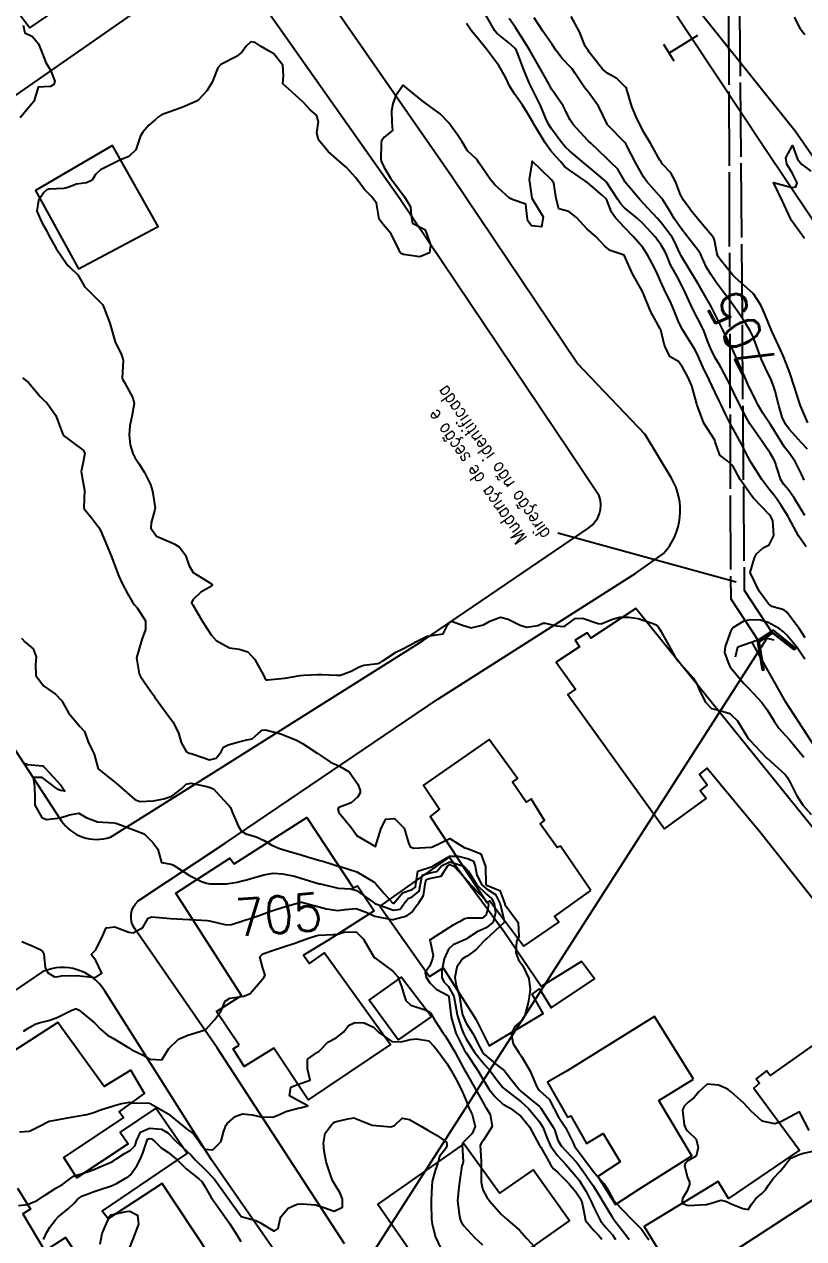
# Model space of a CAD drawing. Header units: metres. Extents: x 292545 to 299085, y 7450245 to 7463078.
# Drawn here: x 298213.5 to 298297.5, y 7451514.4 to 7451645.1 of the extents above; entities that cross this region are included whole.
import ezdxf
from ezdxf.enums import TextEntityAlignment as Align

# ---------------------------------------------------------------- set-up
doc = ezdxf.new("R2010")
doc.units = ezdxf.units.M
doc.linetypes.add('CONTINUO', pattern=[0])
doc.linetypes.add('TRACEJADO', pattern=[8.7, 8, -0.7])
for name, color, linetype in [('BUEIRO', 151, 'Continuous'), ('Cotas', 45, 'Continuous'), ('Curvas de Nivel 1m', 11, 'Continuous'), ('Curvas de Nivel 5m', 15, 'Continuous'), ('Edificações', 30, 'Continuous'), ('Hidrografia', 140, 'Continuous'), ('Linha Férrea', 20, 'Continuous'), ('Pontes e viadutos', 190, 'Continuous'), ('Pórtico', 62, 'Continuous'), ('TEXTO', 45, 'Continuous'), ('TUBO', 45, 'Continuous'), ('Vias Primárias', 230, 'Continuous')]:
    doc.layers.add(name, color=color, linetype=linetype)
doc.styles.add('ROMANS', font='romans', dxfattribs={"height": 0.2})
doc.styles.add('Style-STANDARD', font='STANDARD.shx')

msp = doc.modelspace()

# ---------------------------------------------------------------- linework, layer by layer
at = {"layer": 'BUEIRO', "linetype": 'CONTINUO'}
for points in [[(298293.19, 7451575.56, 700.1), (298293.03, 7451575.59, 700.11), (298292.48, 7451578.81, 700.14), (298294.16, 7451579.9, 700.12), (298296.58, 7451577.98, 700.11), (298296.51, 7451577.84, 700.1)], [(298293.21, 7451575.55, 697.84), (298293.19, 7451575.56, 700.1), (298292.66, 7451578.73, 700.1), (298294.09, 7451579.65, 700.1), (298296.51, 7451577.84, 700.1), (298296.36, 7451577.83, 698.56)], [(298293.21, 7451575.55, 697.84), (298292.68, 7451578.64, 697.94), (298294.12, 7451579.59, 697.92), (298296.36, 7451577.83, 698.56)], [(298292.68, 7451578.64, 697.94), (298292.71, 7451578.69, 699.19), (298292.72, 7451578.72, 699.33), (298293.96, 7451579.54, 699.35), (298294.03, 7451579.57, 699.22), (298294.12, 7451579.59, 697.92)]]:
    msp.add_polyline3d(points, dxfattribs=at)
at = {"layer": 'Curvas de Nivel 1m', "flags": 128}
for points, elevation in [([(298297.59, 7451592.26), (298296.49, 7451594.07), (298295.81, 7451595.02), (298295.33, 7451595.6), (298295.01, 7451596.09), (298294.61, 7451597.33), (298294.37, 7451598.1), (298294.19, 7451598.44), (298293.86, 7451598.96), (298293.4, 7451599.64), (298293.07, 7451600.11), (298291.9, 7451601.76), (298291.66, 7451602.13), (298291.35, 7451602.69), (298290.58, 7451604.14), (298289.94, 7451605.48), (298289.72, 7451605.94), (298289.61, 7451606.15), (298289.24, 7451606.88), (298288.58, 7451608.17), (298288.36, 7451608.56), (298287.98, 7451609.17), (298287.46, 7451610.19), (298287.11, 7451611.08), (298286.69, 7451612.19), (298286.03, 7451613.5), (298285.65, 7451614.2), (298285.32, 7451614.94), (298284.74, 7451616.21), (298284.08, 7451617.52), (298283.68, 7451618.23), (298283.12, 7451619.25), (298282.71, 7451620.24), (298282.53, 7451620.66), (298282.12, 7451621.38), (298281.47, 7451622.26), (298280.15, 7451623.7), (298279.52, 7451624.28), (298278.17, 7451625.38), (298277.74, 7451625.85), (298277.45, 7451626.3), (298276.21, 7451628.14), (298276.05, 7451628.32), (298274.23, 7451629.85), (298273.62, 7451630.35), (298272.24, 7451631.51), (298271.8, 7451631.92), (298271.42, 7451632.37), (298270.28, 7451633.88), (298269.96, 7451634.39), (298269.69, 7451635), (298269.13, 7451636.4), (298268.33, 7451637.99), (298268.1, 7451638.41), (298267.9, 7451638.85), (298267.24, 7451640.42), (298266.56, 7451642.24), (298266.47, 7451642.43), (298266.37, 7451642.55), (298265.65, 7451643.17), (298264.4, 7451644.21), (298264.18, 7451644.46), (298263.86, 7451645.01), (298263.06, 7451646.47)], 703), ([(298213.4, 7451645.07), (298213.56, 7451644.23), (298214.39, 7451643.84), (298215.05, 7451643.04), (298215.46, 7451641.95), (298215.83, 7451641.04), (298216.34, 7451640.2), (298216.81, 7451639.03), (298216.7, 7451638.66), (298216.32, 7451638.45), (298214.99, 7451638.38), (298214.6, 7451637.05), (298214.52, 7451636.83), (298214.3, 7451636.55), (298213.06, 7451635.07)], 702), ([(298297.74, 7451588.88), (298296.9, 7451590.07), (298295.85, 7451592.01), (298295.82, 7451592.08), (298295.78, 7451592.14), (298295.04, 7451593.33), (298294.53, 7451594.1), (298294.21, 7451594.51), (298293.81, 7451594.97), (298292.94, 7451596.12), (298291.85, 7451597.88), (298291.71, 7451598.13), (298291.52, 7451598.46), (298290.66, 7451600.14), (298289.89, 7451601.53), (298289.55, 7451602.16), (298289, 7451603.25), (298288.56, 7451604.17), (298288.36, 7451604.61), (298287.94, 7451605.51), (298287.62, 7451606.18), (298287.29, 7451606.85), (298286.64, 7451608.19), (298285.99, 7451609.67), (298285.71, 7451610.2), (298285.15, 7451611.06), (298284.43, 7451612.22), (298284.03, 7451613.04), (298283.69, 7451613.88), (298283.56, 7451614.23), (298283.1, 7451615.28), (298282.62, 7451616.24), (298282.08, 7451617.43), (298281.73, 7451618.25), (298281.36, 7451619), (298280.68, 7451620.26), (298280.12, 7451621.11), (298279.11, 7451622.28), (298278.15, 7451623.27), (298277.18, 7451624.3), (298276.77, 7451624.91), (298276.21, 7451626.32), (298276.18, 7451626.37), (298275.78, 7451626.73), (298274.21, 7451628.07), (298273.85, 7451628.34), (298272.22, 7451629.43), (298271.71, 7451629.85), (298271.26, 7451630.37), (298270.78, 7451630.92), (298270.24, 7451631.54), (298269.63, 7451632.4), (298268.57, 7451634.11), (298268.4, 7451634.41), (298268.28, 7451634.62), (298267.61, 7451635.74), (298267.19, 7451636.43), (298266.32, 7451637.65), (298265.82, 7451638.44), (298265.34, 7451639.45), (298264.78, 7451640.45), (298264.61, 7451640.71), (298264.36, 7451641.05), (298263.28, 7451642.47), (298262.39, 7451643.58), (298261.66, 7451644.49), (298261.14, 7451645.23)], 702), ([(298297.52, 7451596.06), (298297.27, 7451596.63), (298296.55, 7451598.07), (298295.86, 7451599.03), (298295.41, 7451599.63), (298295.11, 7451600.09), (298293.9, 7451602.04), (298293.86, 7451602.1), (298293.06, 7451603.26), (298292.57, 7451604.12), (298292.36, 7451604.55), (298291.94, 7451605.38), (298291.56, 7451606.13), (298291.25, 7451606.84), (298290.7, 7451608.14), (298289.99, 7451609.76), (298289.86, 7451610.02), (298289.79, 7451610.15), (298289.18, 7451611.34), (298288.79, 7451612.17), (298288.04, 7451613.68), (298287.78, 7451614.18), (298287.49, 7451614.75), (298286.67, 7451616.19), (298286.08, 7451617.19), (298285.47, 7451618.21), (298284.49, 7451619.84), (298284.26, 7451620.22), (298284.12, 7451620.52), (298283.59, 7451621.69), (298283.28, 7451622.23), (298282.16, 7451623.73), (298281.71, 7451624.25), (298280.18, 7451625.87), (298279.81, 7451626.27), (298278.21, 7451628.2), (298278.16, 7451628.29), (298277.46, 7451629.54), (298276.66, 7451630.31), (298276.42, 7451630.51), (298276.24, 7451630.7), (298274.52, 7451632.34), (298274.26, 7451632.6), (298272.63, 7451634.36), (298272.29, 7451634.88), (298271.81, 7451635.88), (298271.54, 7451636.37), (298270.33, 7451638.14), (298270.18, 7451638.39), (298270.01, 7451638.72), (298269.08, 7451640.4), (298268.37, 7451641.65), (298267.92, 7451642.41), (298267.11, 7451643.71), (298266.65, 7451644.43), (298266.41, 7451644.79), (298265.75, 7451645.77)], 704), ([(298297.9, 7451602.24), (298297.13, 7451604.07), (298296.71, 7451605.3), (298296.48, 7451606.07), (298295.97, 7451607.6), (298295.79, 7451608.08), (298295.27, 7451609.37), (298294.95, 7451610.09), (298294.06, 7451612.05), (298294.04, 7451612.1), (298294.01, 7451612.16), (298293.2, 7451614.11), (298292.84, 7451614.91), (298292.06, 7451616.13), (298290.09, 7451617.88), (298289.83, 7451618.15), (298288.45, 7451619.83), (298288.2, 7451620.17), (298288.12, 7451620.57), (298287.87, 7451621.91), (298287.75, 7451622.18), (298286.16, 7451624.06), (298286.05, 7451624.2), (298285.49, 7451624.89), (298284.5, 7451626.22), (298284.19, 7451626.79), (298283.65, 7451628.23), (298283.16, 7451629.17), (298282.23, 7451630.13), (298282.13, 7451630.25), (298281.98, 7451630.5), (298280.98, 7451632.26), (298280.27, 7451633.47), (298279.84, 7451634.27), (298279.4, 7451635.17), (298278.95, 7451636.28), (298278.39, 7451638.22), (298278.37, 7451638.29), (298278.32, 7451638.36), (298277.34, 7451639.3), (298276.35, 7451639.86), (298275.78, 7451640.33), (298274.37, 7451642.16), (298274.24, 7451642.34), (298273.94, 7451642.78), (298273.32, 7451644.35), (298272.42, 7451645.98)], 706), ([(298296.42, 7451645.91), (298297.06, 7451644.72), (298297.59, 7451644.06)], 706), ([(298297.62, 7451579.1), (298296.98, 7451580.07), (298295.66, 7451581.86), (298295.34, 7451582.08), (298294.04, 7451582.47), (298293.67, 7451582.73), (298292.66, 7451584.12), (298291.7, 7451586.13), (298292.17, 7451587.69), (298292.37, 7451588.12), (298293.09, 7451588.77), (298293.74, 7451589.1), (298294.25, 7451590.1), (298294.15, 7451591.73), (298293.94, 7451592.11), (298293.88, 7451592.2), (298293.78, 7451592.32), (298292.07, 7451594.13), (298291.81, 7451594.43), (298290.61, 7451596.14), (298289.84, 7451597.61), (298289.19, 7451598.16), (298288.43, 7451598.74), (298287.93, 7451600.18), (298287.88, 7451600.35), (298286.72, 7451602.19), (298285.98, 7451604.14), (298285.97, 7451604.2), (298285.92, 7451604.39), (298285.4, 7451606.21), (298284.97, 7451607.2), (298284.42, 7451608.22), (298283.98, 7451608.83), (298283.08, 7451609.33), (298282.63, 7451610.24), (298282.44, 7451610.69), (298282.06, 7451612.25), (298282.06, 7451612.28), (298282.02, 7451612.35), (298280.96, 7451614.26), (298280.21, 7451616.12), (298280.15, 7451616.27), (298280.07, 7451616.45), (298279.01, 7451618.28), (298278.11, 7451620.29), (298276.6, 7451620.8), (298276.12, 7451621.17), (298275.03, 7451622.33), (298274.14, 7451623.09), (298273, 7451624.35), (298272.17, 7451625), (298271.09, 7451625.29), (298270.79, 7451626.38), (298270.55, 7451628.05), (298270.28, 7451628.39), (298270.25, 7451628.42), (298270.21, 7451628.46), (298268.23, 7451630.41), (298267.88, 7451628.42), (298268.18, 7451626.41), (298269.41, 7451624.4), (298269.22, 7451623.33), (298268.15, 7451623.45), (298267.74, 7451624), (298267.69, 7451624.42), (298267.55, 7451625.79), (298266.18, 7451626.24), (298265.78, 7451626.44), (298264.2, 7451627.87), (298263.68, 7451628.47), (298262.52, 7451630.19), (298262.34, 7451630.48), (298262.23, 7451630.61), (298261.25, 7451631.51), (298260.67, 7451632.5), (298260.26, 7451633.15), (298259.24, 7451634.52), (298258.29, 7451635.49), (298256.88, 7451636.54), (298256.31, 7451636.99), (298254.33, 7451638.58), (298253.48, 7451637.42), (298253.2, 7451636.59), (298253.06, 7451635.83), (298253.11, 7451634.59), (298253.16, 7451633.7), (298252.26, 7451633.01), (298251.98, 7451632.6), (298251.95, 7451632.3), (298251.92, 7451630.6), (298251.97, 7451630.35), (298252.22, 7451629.8), (298252.97, 7451628.59), (298254.19, 7451626.95), (298254.48, 7451626.58), (298255.1, 7451625.49), (298255.19, 7451624.56), (298255.32, 7451623.73), (298256.15, 7451623.29), (298256.65, 7451623.05), (298256.88, 7451622.55), (298257.28, 7451621.39), (298257.16, 7451620.54), (298256.11, 7451620.11), (298254.34, 7451620.35), (298254.11, 7451620.46), (298254, 7451620.58), (298253.89, 7451620.81), (298253.04, 7451622.59), (298252.15, 7451623.59), (298251.74, 7451624.18), (298251.65, 7451624.61), (298251.44, 7451625.87), (298250.91, 7451626.62), (298250.19, 7451627.34), (298249.19, 7451628.64), (298248.22, 7451629.71), (298247.15, 7451630.66), (298246.24, 7451631.46), (298245.19, 7451632.69), (298245.03, 7451633.45), (298245.21, 7451634.69), (298244.99, 7451635.38), (298244.3, 7451635.93), (298243.57, 7451636.71), (298242.32, 7451637.87), (298241.35, 7451638.73), (298241.43, 7451639.64), (298241.36, 7451640.73), (298240.37, 7451641.96), (298239.87, 7451642.25), (298239.02, 7451642.76), (298238.38, 7451643.17), (298237.9, 7451643.25), (298237.42, 7451642.78), (298236.96, 7451642.19), (298236.36, 7451641.69), (298234.68, 7451640.82), (298234.35, 7451640.47), (298233.89, 7451639.27), (298233.71, 7451638.83), (298233.17, 7451637.99), (298232.31, 7451637.04), (298232.2, 7451636.95), (298231.99, 7451636.84), (298230.83, 7451636.32), (298230.3, 7451636.1), (298229.08, 7451635.67), (298228.29, 7451635.4), (298227.98, 7451635.19), (298227.63, 7451634.9), (298226.91, 7451634.28), (298226.27, 7451633.52), (298226.03, 7451633.15), (298225.95, 7451632.91), (298225.52, 7451631.64), (298224.76, 7451630.92), (298224.23, 7451630.69), (298223.81, 7451630.51), (298222.22, 7451629.74), (298221.72, 7451629.46), (298221.17, 7451628.97), (298220.81, 7451628.38), (298220.2, 7451628.07), (298219.14, 7451627.93), (298218.2, 7451627.58), (298217.75, 7451627.46), (298216.2, 7451627.38), (298215.92, 7451627.31), (298215.6, 7451627.04), (298215.05, 7451626.17), (298214.86, 7451625.04), (298215.38, 7451623.81), (298215.86, 7451623.03), (298216.13, 7451622.49), (298216.94, 7451621.02), (298218.1, 7451619.31), (298218.23, 7451619.15), (298218.42, 7451619.01), (298219.28, 7451618.18), (298219.97, 7451616.98), (298220.07, 7451616.83), (298221.92, 7451614.96), (298222.04, 7451614.76), (298222.72, 7451612.95), (298223, 7451611.96), (298223.29, 7451610.95), (298223.98, 7451609.57), (298224.14, 7451609.11), (298224.16, 7451608.94), (298224.05, 7451607.03), (298224.07, 7451606.94), (298224.3, 7451606.58), (298225.21, 7451604.92), (298225.33, 7451604.33), (298225.1, 7451602.92), (298224.87, 7451601.91), (298224.82, 7451600.93), (298224.91, 7451599.88), (298225.21, 7451598.92), (298225.42, 7451598.49), (298225.84, 7451597.84), (298226.47, 7451596.9), (298227.11, 7451595.6), (298227.31, 7451594.89), (298227.59, 7451593.09), (298227.58, 7451592.89), (298227.18, 7451591.48), (298227.14, 7451590.9), (298227.75, 7451590.03), (298229.24, 7451589.38), (298229.74, 7451589.18), (298230.24, 7451588.86), (298230.86, 7451587.99), (298231.28, 7451586.85), (298231.7, 7451586.11), (298233.49, 7451585.02), (298233.68, 7451584.89), (298233.75, 7451584.82), (298233.75, 7451584.75), (298233.68, 7451584.66), (298232.51, 7451583.99), (298231.67, 7451583.17), (298231.51, 7451582.84), (298231.57, 7451582.75), (298231.66, 7451582.63), (298232.72, 7451580.83), (298233.62, 7451579.42), (298234.16, 7451578.81), (298235.6, 7451578), (298236.67, 7451577.85), (298237.6, 7451577.59), (298238.34, 7451576.76), (298239.27, 7451575.05), (298239.41, 7451574.75), (298239.56, 7451574.57), (298239.74, 7451574.57), (298241.56, 7451574.73), (298243.24, 7451575.04), (298243.57, 7451575.05), (298245.13, 7451575.12), (298245.57, 7451575.15), (298247.18, 7451575.05), (298247.57, 7451575.07), (298248.72, 7451575.49), (298249.58, 7451575.96), (298250.08, 7451576.13), (298251.59, 7451576.32), (298251.82, 7451576.38), (298252.13, 7451576.6), (298253.6, 7451577.57), (298254.28, 7451577.9), (298255.52, 7451578.56), (298255.58, 7451578.6), (298255.61, 7451578.61), (298256.9, 7451579.27), (298257.63, 7451579.37), (298258.63, 7451579.52), (298259.14, 7451580.52), (298259.37, 7451580.79), (298259.65, 7451580.84), (298260.62, 7451580.5), (298261.64, 7451580.17), (298262.97, 7451580.47), (298263.64, 7451580.89), (298264.8, 7451581.3), (298265.64, 7451581.1), (298266.94, 7451580.43), (298267.63, 7451580.23), (298268.82, 7451580.4), (298269.38, 7451580.65), (298269.64, 7451580.66), (298270.84, 7451580.38), (298271.63, 7451580.31), (298271.77, 7451580.37), (298272.83, 7451581.17), (298273.65, 7451581.19), (298275.34, 7451580.62), (298275.64, 7451580.6), (298276.87, 7451581.08), (298277.65, 7451581.31), (298278.61, 7451581.32), (298279.65, 7451581.15), (298281.26, 7451580.64), (298281.64, 7451580.43), (298281.8, 7451580.25), (298282.08, 7451579.79), (298282.95, 7451578.24), (298283.6, 7451577.08), (298283.95, 7451576.57), (298284.27, 7451576.22), (298285.57, 7451574.79), (298285.92, 7451574.2), (298286.22, 7451573.53), (298286.85, 7451572.19), (298287.53, 7451571.49), (298288.43, 7451571.26), (298289.52, 7451570.95), (298290.32, 7451570.14), (298291.49, 7451568.24), (298291.58, 7451568.13), (298293.47, 7451566.15), (298293.5, 7451566.14), (298293.53, 7451566.11), (298295.45, 7451564.38), (298295.68, 7451564.08), (298296.02, 7451563.49), (298296.72, 7451562.07), (298297.41, 7451561.03), (298298.26, 7451560.05)], 701), ([(298297.54, 7451622.07), (298296.16, 7451624.02), (298296.12, 7451624.08), (298296.03, 7451624.22), (298295.19, 7451626.09), (298294.2, 7451628.1), (298296.2, 7451627.59), (298296.63, 7451627.64), (298296.77, 7451628.07), (298296.22, 7451629.16), (298295.63, 7451630.09), (298295.55, 7451630.77), (298296.25, 7451632.08), (298296.81, 7451630.64), (298297.23, 7451630.07), (298298.22, 7451629.35)], 707), ([(298213.3, 7451607.07), (298213.95, 7451606.56), (298215.25, 7451605.04), (298215.59, 7451604.7), (298215.92, 7451604.4), (298216.9, 7451603.02), (298217.52, 7451601.38), (298217.67, 7451601.01), (298217.88, 7451600.77), (298218.74, 7451600.13), (298219.86, 7451599.3), (298220.04, 7451598.98), (298219.84, 7451598), (298219.64, 7451596.99), (298219.82, 7451595.97), (298220.01, 7451594.99), (298219.92, 7451593.12), (298219.96, 7451592.99), (298220.78, 7451591.98), (298221.55, 7451590.96), (298221.76, 7451590.57), (298222.43, 7451588.95), (298222.93, 7451587.74), (298223.24, 7451586.94), (298223.69, 7451585.72), (298224.04, 7451584.93), (298224.62, 7451583.87), (298225.16, 7451582.92), (298225.37, 7451582.63), (298225.66, 7451582.33), (298226.58, 7451580.9), (298226.55, 7451579.98), (298226.17, 7451578.91), (298225.59, 7451576.92), (298225.88, 7451575.22), (298226.01, 7451574.91), (298227.14, 7451573.31), (298227.45, 7451572.89), (298227.48, 7451572.83), (298227.54, 7451572.74), (298228.91, 7451570.88), (298229.51, 7451570.04), (298230.11, 7451568.86), (298230.42, 7451567.8), (298230.95, 7451566.85), (298231.28, 7451566.65), (298231.47, 7451566.61), (298231.79, 7451566.52), (298233.46, 7451565.95), (298234.17, 7451566.11), (298234.73, 7451566.81), (298234.97, 7451567.31), (298235.48, 7451567.55), (298236.6, 7451567.9), (298237.49, 7451568.11), (298238.05, 7451568.2), (298238.66, 7451568.76), (298239.12, 7451569.13), (298239.5, 7451569.17), (298241.13, 7451568.73), (298241.49, 7451568.6), (298242.83, 7451568.05), (298243.48, 7451567.72), (298245.07, 7451566.68), (298245.47, 7451566.39), (298246.5, 7451565.7), (298247.46, 7451565.26), (298248.51, 7451564.64), (298249.43, 7451563.34), (298249.68, 7451562.63), (298249.67, 7451562.38), (298249.42, 7451561.95), (298248.72, 7451561.32), (298247.4, 7451560.8), (298247.28, 7451560.65), (298247.4, 7451560.28), (298248.75, 7451558.64), (298249, 7451558.26), (298249.36, 7451557.75), (298251.35, 7451556.61), (298251.95, 7451558.6), (298252.44, 7451559.54), (298253.39, 7451559.64), (298254.43, 7451558.57), (298254.91, 7451557.01), (298255.06, 7451556.56), (298255.35, 7451556.46), (298255.46, 7451556.45), (298257.35, 7451556.53), (298257.4, 7451556.54), (298259.36, 7451557.47), (298260.88, 7451556.49), (298261.35, 7451556.37), (298262.68, 7451555.81), (298263.19, 7451554.47), (298263.23, 7451552.55), (298263.26, 7451552.47), (298263.3, 7451552.44), (298264.72, 7451551.87), (298265.26, 7451550.44), (298265.28, 7451550.35), (298266.69, 7451548.43), (298266.78, 7451546.89), (298266.52, 7451546.43), (298266.47, 7451545.18), (298266.75, 7451544.42), (298267.2, 7451543.75), (298267.86, 7451542.41), (298268, 7451541.23), (298267.9, 7451540.41), (298267.78, 7451539.78), (298267.43, 7451538.42), (298267.13, 7451537.93), (298266.33, 7451537.22), (298265.97, 7451536.43), (298266.18, 7451535.36), (298266.77, 7451534.42), (298267.09, 7451533.98), (298267.99, 7451532.41), (298268.72, 7451530.73), (298268.91, 7451530.4), (298269.04, 7451530.29), (298270.05, 7451529.41), (298270.58, 7451528.38), (298271.01, 7451527.55), (298271.79, 7451526.36), (298272.58, 7451524.76), (298272.79, 7451524.35), (298272.97, 7451524.1), (298274.29, 7451522.33), (298274.56, 7451521.95), (298274.93, 7451521.47), (298275.92, 7451520.31), (298276.33, 7451519.72), (298276.91, 7451518.67), (298277.17, 7451518.3), (298278.88, 7451516.52), (298279.13, 7451516.28), (298280, 7451515.39), (298280.77, 7451514.25)], 702), ([(298213.19, 7451579.06), (298213.61, 7451578.63), (298214.45, 7451577.9), (298214.79, 7451577.04), (298214.7, 7451576.16), (298214.75, 7451575.04), (298215.56, 7451573.91), (298216.87, 7451573.02), (298217.54, 7451572.31), (298218.28, 7451571), (298219.5, 7451569.52), (298220, 7451568.98), (298220.39, 7451567.88), (298220.81, 7451566.97), (298221.04, 7451566.54), (298221.45, 7451564.96), (298223.43, 7451563.41), (298223.99, 7451562.93), (298225.41, 7451561.68), (298225.95, 7451561.46), (298227.41, 7451561.54), (298228.53, 7451561.76), (298229.41, 7451562.05), (298230.49, 7451562.85), (298230.95, 7451563.33), (298231.43, 7451563.43), (298233.16, 7451563.09), (298233.43, 7451563.02), (298233.88, 7451562.82), (298235.41, 7451561.17), (298235.59, 7451560.98), (298235.71, 7451560.8), (298235.94, 7451560.25), (298236.57, 7451558.78), (298236.88, 7451558.29), (298237.37, 7451557.99), (298238.47, 7451557.65), (298239.36, 7451557.27), (298240.17, 7451556.74), (298240.99, 7451556.38), (298241.35, 7451556.28), (298242.57, 7451555.94), (298243.34, 7451555.71), (298244.13, 7451555.48), (298245.34, 7451555.12), (298245.68, 7451555.02), (298246.77, 7451554.67), (298247.33, 7451554.51), (298247.52, 7451554.47), (298249.32, 7451553.87), (298251.09, 7451552.83), (298251.3, 7451552.67), (298251.37, 7451552.61), (298252.27, 7451551.57), (298253.14, 7451550.58), (298253.28, 7451550.51), (298253.35, 7451550.52), (298253.4, 7451550.58), (298254.25, 7451551.61), (298255.3, 7451551.99), (298255.64, 7451552.22), (298255.69, 7451552.56), (298255.91, 7451553.97), (298257.33, 7451554.41), (298257.43, 7451554.44), (298257.55, 7451554.54), (298259.34, 7451555.58), (298260.26, 7451555.59), (298261.34, 7451555.27), (298261.88, 7451555.03), (298262.09, 7451554.48), (298262.26, 7451553.54), (298262.78, 7451552.48), (298263.3, 7451552.04), (298264.28, 7451551.45), (298264.75, 7451550.45), (298265.24, 7451548.45), (298263.23, 7451546.61), (298263.16, 7451546.55), (298263.06, 7451546.47), (298262.19, 7451545.51), (298261.22, 7451544.82), (298261, 7451544.71), (298260.7, 7451544.5), (298260.09, 7451543.61), (298259.87, 7451542.5), (298260.03, 7451541.64), (298260.39, 7451540.5), (298260.61, 7451539.02), (298260.71, 7451538.49), (298261.12, 7451537.58), (298261.83, 7451536.48), (298262.58, 7451534.99), (298262.87, 7451534.47), (298263.09, 7451534.21), (298264.49, 7451533.03), (298265.07, 7451532.6), (298265.23, 7451532.44), (298265.83, 7451531.66), (298266.85, 7451530.42), (298267.04, 7451530.24), (298268.08, 7451529.36), (298269.02, 7451528.6), (298269.12, 7451528.5), (298269.19, 7451528.4), (298269.46, 7451527.95), (298270.49, 7451526.38), (298270.65, 7451526.03), (298270.98, 7451524.98), (298271.34, 7451524.37), (298272.95, 7451522.66), (298273.21, 7451522.35), (298273.92, 7451521.32), (298274.62, 7451520.32), (298274.74, 7451520.14), (298274.92, 7451519.86), (298275.52, 7451518.94), (298275.88, 7451518.32), (298276.88, 7451516.66), (298277.13, 7451516.3), (298278.17, 7451514.98), (298278.68, 7451514.28)], 703), ([(298213.46, 7451565.64), (298213.85, 7451565.45), (298215.46, 7451565.29), (298215.62, 7451565.2), (298215.79, 7451565.03), (298217.43, 7451563.22), (298217.59, 7451563.01), (298217.86, 7451562.56), (298217.42, 7451562.65), (298217.16, 7451562.75), (298216.81, 7451563.02), (298215.44, 7451564.06), (298214.46, 7451564.03), (298214.6, 7451563.05), (298214.66, 7451561.8), (298214.66, 7451561.05), (298215.39, 7451559.74), (298215.89, 7451559.53), (298217.39, 7451559.69), (298218.37, 7451560.02), (298219.39, 7451560.2), (298220.17, 7451559.75), (298221.39, 7451559.28), (298223.16, 7451559.16), (298223.38, 7451559.12), (298223.88, 7451558.94), (298225.37, 7451558.37), (298226.42, 7451557.96), (298227.35, 7451557.06), (298227.47, 7451556.89), (298227.9, 7451556.33), (298228.29, 7451554.88), (298229.33, 7451554.71), (298229.59, 7451554.6), (298231.31, 7451553.5), (298232.59, 7451552.83), (298233.13, 7451552.65), (298233.3, 7451552.62), (298233.52, 7451552.6), (298235.3, 7451552.6), (298236.45, 7451552.78), (298237.13, 7451552.95), (298237.31, 7451552.99), (298238.7, 7451553.37), (298239.31, 7451553.55), (298240.32, 7451553.74), (298241.32, 7451553.68), (298242.61, 7451553.42), (298243.31, 7451553.22), (298245.06, 7451552.68), (298245.3, 7451552.6), (298245.4, 7451552.58), (298247.3, 7451552.12), (298248.7, 7451552.04), (298249.3, 7451551.87), (298251.07, 7451550.61), (298251.28, 7451550.48), (298251.49, 7451550.4), (298253.27, 7451549.77), (298253.98, 7451549.87), (298254.51, 7451550.57), (298254.86, 7451551), (298255.29, 7451551.2), (298256.05, 7451551.8), (298256.18, 7451552.55), (298256.35, 7451553.52), (298257.32, 7451553.81), (298257.93, 7451553.93), (298258.46, 7451554.52), (298259.34, 7451554.97), (298260.87, 7451554.49), (298261.33, 7451554), (298262.27, 7451552.48), (298263.29, 7451551.47), (298263.85, 7451551.03), (298264.12, 7451550.46), (298264.26, 7451549.47), (298264.01, 7451548.46), (298263.25, 7451547.84), (298262.28, 7451547.44), (298261.24, 7451546.75), (298261.09, 7451546.64), (298260.78, 7451546.49), (298259.72, 7451546.01), (298259.22, 7451545.56), (298258.74, 7451544.52), (298258.49, 7451543.23), (298258.47, 7451542.52), (298258.71, 7451542.05), (298259.17, 7451541.58), (298259.77, 7451540.5), (298259.93, 7451539.72), (298260.14, 7451538.5), (298260.61, 7451537), (298260.81, 7451536.49), (298261.11, 7451535.9), (298262.02, 7451534.48), (298263.07, 7451533.15), (298263.68, 7451532.46), (298264.28, 7451531.68), (298265.05, 7451530.67), (298265.29, 7451530.44), (298267.03, 7451529.13), (298267.81, 7451528.41), (298269, 7451526.97), (298269.35, 7451526.39), (298269.82, 7451525.22), (298270.2, 7451524.38), (298270.96, 7451523.33), (298271.85, 7451522.36), (298272.93, 7451521.12), (298273.26, 7451520.68), (298273.48, 7451520.34), (298274.04, 7451519.46), (298274.62, 7451518.33), (298274.89, 7451517.68), (298275.57, 7451516.32), (298276.15, 7451515.59), (298276.86, 7451514.79), (298277.2, 7451514.3)], 704), ([(298213.44, 7451536.73), (298213.91, 7451537.05), (298214.67, 7451537.49), (298215.12, 7451537.64), (298216.25, 7451537.9), (298217.13, 7451538.25), (298217.64, 7451538.5), (298218.63, 7451539), (298219.01, 7451539.13), (298219.14, 7451539.12), (298219.41, 7451538.99), (298221.12, 7451537.58), (298221.7, 7451536.96), (298222.46, 7451536.3), (298223.1, 7451535.94), (298224.76, 7451534.92), (298225.09, 7451534.73), (298226.33, 7451534.14), (298227.08, 7451533.73), (298228.32, 7451533.64), (298229.09, 7451534.87), (298230.11, 7451535.85), (298231.11, 7451536.29), (298232.87, 7451536.82), (298233.04, 7451536.89), (298233.11, 7451536.95), (298233.99, 7451537.95), (298234.64, 7451538.81), (298234.81, 7451539.14), (298235.15, 7451539.96), (298235.66, 7451540.29), (298237.16, 7451540.48), (298237.85, 7451540.77), (298239.18, 7451542.34), (298239.36, 7451542.57), (298239.44, 7451542.75), (298239.19, 7451543.51), (298238.89, 7451544.75), (298239.22, 7451545.05), (298240.46, 7451545.5), (298241.22, 7451545.75), (298242.77, 7451546.25), (298243.23, 7451546.41), (298243.44, 7451546.48), (298244, 7451546.69), (298244.91, 7451547.01), (298245.24, 7451547.08), (298246.78, 7451547.12), (298247.24, 7451547.16), (298247.97, 7451547.38), (298249.24, 7451547.41), (298250.06, 7451546.62), (298251.21, 7451544.67), (298251.23, 7451544.63), (298251.26, 7451544.61), (298253.19, 7451543.18), (298253.73, 7451542.57), (298254.15, 7451541.55), (298254.42, 7451540.57), (298254.62, 7451540.03), (298255.15, 7451539.52), (298256.68, 7451539.01), (298257.15, 7451538.81), (298257.29, 7451538.68), (298257.38, 7451538.54), (298257.71, 7451537.95), (298258.63, 7451536.52), (298258.83, 7451536.23), (298259.11, 7451535.82), (298259.87, 7451534.5), (298260.82, 7451532.74), (298260.95, 7451532.49), (298261.06, 7451532.3), (298262.12, 7451530.48), (298263.03, 7451528.82), (298263.17, 7451528.61), (298263.27, 7451528.47), (298263.7, 7451527.77), (298263.9, 7451526.46), (298262.98, 7451524.98), (298262.74, 7451524.71), (298262.63, 7451524.47), (298262.71, 7451522.71), (298262.72, 7451522.47), (298262.72, 7451520.68), (298262.73, 7451520.47), (298262.91, 7451519.64), (298263.32, 7451518.87), (298263.63, 7451518.46), (298264.88, 7451517.01), (298265.57, 7451516.43), (298266.86, 7451515.31), (298267.63, 7451514.41), (298268.83, 7451513.11)], 706), ([(298212.98, 7451525.89), (298214.07, 7451525.96), (298214.99, 7451526.41), (298216.17, 7451527.02), (298216.85, 7451527.16), (298217, 7451527.19), (298218.54, 7451527.46), (298219, 7451527.54), (298220.23, 7451527.75), (298221.01, 7451527.96), (298221.73, 7451528.24), (298223.02, 7451528.66), (298223.24, 7451528.72), (298223.98, 7451528.93), (298224.85, 7451529.1), (298225.02, 7451529.04), (298225.12, 7451529.02), (298227.02, 7451528.96), (298227.07, 7451528.95), (298227.14, 7451528.9), (298229.01, 7451527.82), (298230.2, 7451526.86), (298230.99, 7451526.21), (298231.77, 7451525.63), (298232.33, 7451524.83), (298232.58, 7451524.44), (298232.97, 7451524.03), (298233.83, 7451523.95), (298234.67, 7451524.8), (298234.76, 7451525.02), (298234.98, 7451525.87), (298235.22, 7451526.57), (298235.37, 7451526.8), (298236.24, 7451527.55), (298237.01, 7451527.81), (298238.06, 7451527.71), (298239, 7451527.52), (298240.27, 7451527.47), (298241.01, 7451527.76), (298241.67, 7451528.07), (298243.02, 7451528.44), (298243.23, 7451528.49), (298244.05, 7451528.69), (298243.03, 7451529.22), (298242.08, 7451529.76), (298242.21, 7451530.71), (298243.05, 7451531.01), (298244.29, 7451531.45), (298244.03, 7451532.69), (298244.03, 7451533.73), (298245.09, 7451534.45), (298245.24, 7451534.53), (298245.38, 7451534.68), (298246.21, 7451535.56), (298247.11, 7451536), (298247.92, 7451536.65), (298248.42, 7451537.35), (298249.13, 7451537.65), (298250.11, 7451537.64), (298251.12, 7451537.16), (298251.71, 7451536.6), (298253.1, 7451535.62), (298254.12, 7451535.59), (298255.11, 7451535.82), (298255.76, 7451535.9), (298257.1, 7451535.69), (298257.66, 7451535.09), (298258.08, 7451534.53), (298259.07, 7451533.2), (298259.48, 7451532.51), (298260.02, 7451531.54), (298260.56, 7451530.49), (298261.03, 7451529.39), (298261.41, 7451528.49), (298261.75, 7451527.75), (298262.07, 7451526.48), (298261.75, 7451525.71), (298260.98, 7451524.95), (298260.74, 7451524.72), (298260.69, 7451524.49), (298260.77, 7451522.67), (298260.74, 7451522.49), (298260.65, 7451522.21), (298260.4, 7451520.5), (298260.3, 7451519.89), (298260.18, 7451518.5), (298260.36, 7451517.02), (298260.46, 7451516.5), (298260.58, 7451516.2), (298260.87, 7451515.78), (298262.04, 7451514.48), (298262.85, 7451513.73)], 707), ([(298298.07, 7451526.05), (298297.01, 7451528.06), (298295, 7451526.97), (298294.34, 7451526.76), (298293, 7451527.02), (298291.81, 7451528.12), (298291.03, 7451528.99), (298289.7, 7451530.15), (298289.33, 7451530.44), (298289.05, 7451530.59), (298288.29, 7451530.93), (298287.05, 7451531.03), (298286.16, 7451530.19), (298285.66, 7451529.58), (298285.03, 7451529.07), (298284.59, 7451528.64), (298284.41, 7451528.22), (298284.58, 7451526.63), (298284.78, 7451526.21), (298284.99, 7451525.95), (298285.87, 7451525.09), (298286.1, 7451524.19), (298285.87, 7451523.28), (298284.95, 7451522.74), (298284.68, 7451522.48), (298284.64, 7451522.21), (298284.93, 7451520.98), (298285.18, 7451520.46), (298285.18, 7451520.21), (298284.92, 7451519.54), (298284.42, 7451518.7), (298284.32, 7451518.22), (298284.9, 7451517.98), (298285.14, 7451517.97), (298286.9, 7451518.07), (298287, 7451518.08), (298287.4, 7451518.18), (298288.54, 7451518.53), (298288.91, 7451518.47), (298289.13, 7451518.38), (298289.65, 7451518.15), (298290.9, 7451517.65), (298291.49, 7451517.53), (298291.89, 7451518.12), (298292.3, 7451518.72), (298292.91, 7451519.2), (298293.36, 7451519.66), (298293.64, 7451520.1), (298294.16, 7451520.87), (298294.94, 7451521.64), (298295.3, 7451522.08), (298296.02, 7451523.02), (298296.96, 7451523.45), (298297.44, 7451523.58), (298298.97, 7451523.93)], 701), ([(298212.89, 7451517.95), (298213.86, 7451518.08), (298214.9, 7451518.49), (298215.68, 7451519.03), (298216.91, 7451519.83), (298217.65, 7451520.26), (298218.68, 7451520.99), (298218.81, 7451521.1), (298218.93, 7451521.15), (298220.33, 7451521.58), (298220.94, 7451521.81), (298221.74, 7451522.16), (298222.95, 7451522.67), (298223.13, 7451522.76), (298223.36, 7451522.94), (298224.32, 7451523.56), (298224.96, 7451523.9), (298225.45, 7451524.43), (298225.61, 7451524.91), (298226.03, 7451525.86), (298226.99, 7451526.27), (298228.29, 7451526.18), (298228.98, 7451525.79), (298229.88, 7451524.86), (298230.96, 7451523.87), (298231.49, 7451523.37), (298231.95, 7451522.84), (298232.94, 7451521.87), (298233.97, 7451520.81), (298234.91, 7451519.53), (298235.44, 7451518.79), (298236.79, 7451516.87), (298236.86, 7451516.78), (298236.87, 7451516.77), (298238.45, 7451516.33), (298238.87, 7451516.11), (298240.41, 7451515.18), (298240.86, 7451515.47), (298241.08, 7451516.52), (298241.15, 7451516.73), (298241.92, 7451517.68), (298242.89, 7451518.1), (298243.44, 7451518.15), (298244.89, 7451518.04), (298245.87, 7451517.69), (298246.88, 7451517.35), (298247.77, 7451517.77), (298247.79, 7451518.65), (298247.53, 7451519.27), (298246.92, 7451520.29), (298246.72, 7451520.66), (298246.57, 7451521.03), (298246.01, 7451522.67), (298245.81, 7451523.83), (298245.74, 7451524.67), (298245.92, 7451525.74), (298246.61, 7451526.66), (298246.81, 7451526.85), (298247, 7451526.98), (298248.35, 7451527.29), (298249, 7451527.41), (298250.99, 7451526.61), (298252.99, 7451526.41), (298253.38, 7451526.58), (298254.22, 7451527.35), (298255, 7451527.23), (298256.2, 7451526.55), (298256.99, 7451526.06), (298257.97, 7451525.51), (298258.98, 7451524.77), (298259.04, 7451524.51), (298259.04, 7451524.44), (298258.97, 7451524.21), (298258.25, 7451523.23), (298258.05, 7451522.53), (298257.75, 7451521.72), (298257.44, 7451520.53), (298257.41, 7451520.05), (298257.35, 7451518.54), (298257.34, 7451518.09), (298257.38, 7451516.53), (298257.45, 7451515.95), (298257.82, 7451514.53), (298258.65, 7451512.7)], 708), ([(298215.59, 7451514.29), (298215.9, 7451515.03), (298216.26, 7451515.63), (298216.87, 7451516.41), (298217.16, 7451516.72), (298217.49, 7451517), (298218.27, 7451517.62), (298218.9, 7451518.26), (298219.25, 7451518.63), (298219.78, 7451518.98), (298220.58, 7451519.3), (298220.91, 7451519.41), (298221.59, 7451519.64), (298222.91, 7451520.07), (298223.5, 7451520.35), (298224.48, 7451520.92), (298224.75, 7451521.09), (298224.93, 7451521.24), (298225.64, 7451522.21), (298225.98, 7451522.91), (298226.27, 7451523.59), (298226.69, 7451524.9), (298226.78, 7451525.09), (298226.98, 7451525.17), (298227.22, 7451525.14), (298227.55, 7451524.89), (298228.25, 7451524.17), (298228.96, 7451523.69), (298229.97, 7451522.86), (298230.94, 7451521.92), (298232.3, 7451520.83), (298232.63, 7451520.54), (298232.92, 7451520.07), (298233.62, 7451518.81), (298234.88, 7451517.07), (298235.09, 7451516.8), (298235.65, 7451516), (298236.4, 7451514.78), (298236.85, 7451514.09)], 709)]:
    msp.add_lwpolyline(points, dxfattribs=dict(at, elevation=elevation))
at = {"layer": 'Curvas de Nivel 5m', "flags": 128}
for points, elevation in [([(298297.87, 7451599.41), (298297.22, 7451600.07), (298295.9, 7451601.55), (298295.52, 7451602.08), (298295.15, 7451602.84), (298294.77, 7451604.09), (298294.38, 7451605.66), (298294.24, 7451606.1), (298293.95, 7451606.85), (298293.34, 7451608.11), (298292.91, 7451609.04), (298292.53, 7451610.12), (298292.39, 7451610.52), (298292.01, 7451611.49), (298291.7, 7451612.13), (298291.19, 7451612.98), (298290.41, 7451614.15), (298290.05, 7451614.67), (298289.42, 7451615.52), (298288.92, 7451616.17), (298288.08, 7451617.3), (298287.48, 7451618.18), (298286.96, 7451619.04), (298286.45, 7451620.19), (298286.35, 7451620.43), (298286.12, 7451620.74), (298285, 7451622.21), (298284.15, 7451623.3), (298283.51, 7451624.23), (298283.02, 7451625.09), (298282.3, 7451626.25), (298282.19, 7451626.4), (298280.53, 7451628.27), (298280.22, 7451628.72), (298279.36, 7451630.28), (298278.39, 7451632.15), (298278.32, 7451632.29), (298278.25, 7451632.39), (298276.33, 7451634.32), (298276.31, 7451634.35), (298276.28, 7451634.4), (298275.37, 7451636.33), (298274.32, 7451637.78), (298273.86, 7451638.34), (298272.85, 7451639.86), (298272.51, 7451640.36), (298272.35, 7451640.54), (298271.46, 7451641.46), (298270.77, 7451642.38), (298270.38, 7451642.96), (298269.35, 7451644.4), (298268.42, 7451645.85)], 705), ([(298297.6, 7451576.79), (298296.72, 7451578.07), (298295.63, 7451579.38), (298295.27, 7451579.73), (298294.82, 7451580.09), (298293.64, 7451580.75), (298292.79, 7451580.98), (298291.65, 7451581.01), (298290.94, 7451580.84), (298289.82, 7451580.15), (298289.73, 7451580.05), (298289.63, 7451579.85), (298288.99, 7451578.16), (298288.94, 7451577.49), (298289.43, 7451576.15), (298289.59, 7451575.89), (298291.06, 7451574.14), (298291.56, 7451573.62), (298292.95, 7451572.12), (298293.53, 7451571.34), (298294.28, 7451570.1), (298294.78, 7451569.36), (298295.5, 7451568.58), (298295.96, 7451568.08), (298297.47, 7451566.22)], 700), ([(298213.23, 7451546.39), (298214.37, 7451545.9), (298215.22, 7451545.51), (298215.47, 7451545.29), (298215.6, 7451545.03), (298215.76, 7451543.59), (298215.99, 7451543.03), (298216.76, 7451542.59), (298217.18, 7451542.62), (298217.5, 7451542.69), (298219.18, 7451542.73), (298219.48, 7451542.69), (298221.18, 7451542.52), (298221.85, 7451542.96), (298221.2, 7451544.34), (298220.72, 7451544.97), (298220.95, 7451545.24), (298221.22, 7451545.48), (298221.93, 7451546.96), (298222.34, 7451547.86), (298223.25, 7451547.96), (298224.78, 7451547.38), (298225.24, 7451547.31), (298226.27, 7451547.88), (298226.85, 7451548.9), (298227.26, 7451549.03), (298229.26, 7451548.87), (298231.26, 7451548.76), (298231.36, 7451548.75), (298233.26, 7451548.65), (298233.46, 7451548.61), (298235.25, 7451548.19), (298235.81, 7451548.23), (298237.26, 7451548.69), (298237.33, 7451548.7), (298237.51, 7451548.77), (298238.82, 7451549.2), (298239.27, 7451549.36), (298240.29, 7451549.72), (298241.28, 7451550.03), (298243.16, 7451550.58), (298243.28, 7451550.62), (298243.37, 7451550.61), (298245.27, 7451550.12), (298246.05, 7451549.9), (298247.27, 7451549.71), (298248.07, 7451549.84), (298249.27, 7451549.93), (298250.39, 7451549.49), (298251.26, 7451549.12), (298253.1, 7451548.74), (298253.26, 7451548.74), (298254.7, 7451549.13), (298255.27, 7451549.55), (298255.7, 7451550.14), (298256.01, 7451550.55), (298256.5, 7451551.34), (298256.68, 7451552.55), (298256.79, 7451553.06), (298257.31, 7451553.21), (298258.42, 7451553.42), (298259.1, 7451554.51), (298259.33, 7451554.66), (298259.77, 7451554.51), (298261.31, 7451552.84), (298261.61, 7451552.49), (298263.29, 7451550.74), (298263.42, 7451550.61), (298263.49, 7451550.47), (298263.5, 7451550.25), (298263.26, 7451549.27), (298262.84, 7451548.89), (298261.26, 7451548.9), (298260.94, 7451548.82), (298260.37, 7451548.5), (298259.65, 7451548.1), (298259.25, 7451547.87), (298257.32, 7451546.62), (298257.23, 7451546.58), (298257.2, 7451546.57), (298257.19, 7451546.54), (298257.23, 7451546.41), (298257.56, 7451544.88), (298257.48, 7451544.54), (298257.42, 7451544.33), (298257.2, 7451543.75), (298256.69, 7451543.04), (298256.79, 7451542.54), (298257.18, 7451541.94), (298257.88, 7451541.24), (298259.16, 7451540.58), (298259.22, 7451540.51), (298259.24, 7451540.44), (298259.45, 7451538.51), (298259.51, 7451538.13), (298260, 7451536.5), (298260.93, 7451534.66), (298261.02, 7451534.49), (298261.09, 7451534.38), (298262.35, 7451532.48), (298263.05, 7451531.33), (298263.38, 7451530.8), (298263.6, 7451530.46), (298264.22, 7451529.64), (298265.03, 7451528.92), (298265.83, 7451528.43), (298267.01, 7451527.57), (298267.92, 7451526.41), (298268.97, 7451524.5), (298269, 7451524.43), (298269.02, 7451524.4), (298269.14, 7451524.23), (298270.19, 7451522.38), (298270.49, 7451521.93), (298270.93, 7451521.53), (298272.12, 7451520.36), (298272.91, 7451519.41), (298273.34, 7451518.78), (298273.56, 7451518.34), (298273.73, 7451517.5), (298273.97, 7451516.34), (298274.86, 7451515.25), (298275.33, 7451514.8), (298275.72, 7451514.32)], 705), ([(298221.68, 7451513.79), (298221.88, 7451514.95), (298222.69, 7451516.76), (298222.83, 7451516.94), (298222.87, 7451516.96), (298224.5, 7451517.3), (298224.88, 7451517.35), (298225.71, 7451516.91), (298225.81, 7451515.96), (298225.43, 7451514.91), (298225.27, 7451514.5), (298224.84, 7451513.44)], 710)]:
    msp.add_lwpolyline(points, dxfattribs=dict(at, elevation=elevation))
at = {"layer": 'Edificações'}
for points in [[(298211.26, 7451648.56), (298214.11, 7451644.75), (298222.87, 7451650.76), (298225.77, 7451646.69), (298208.35, 7451634.6)], [(298301.98, 7451554.28), (298283.87, 7451576.66), (298279.39, 7451582.25), (298274.52, 7451579.06), (298274.13, 7451579.63), (298272.85, 7451578.82), (298273.3, 7451578.12), (298270.8, 7451576.45), (298272.89, 7451573.54), (298272.05, 7451572.99), (298282.47, 7451558.53), (298286.95, 7451561.77), (298286.32, 7451562.6), (298287.07, 7451563.2), (298286.24, 7451564.36), (298287.08, 7451565.05), (298292.84, 7451558.07), (298298.45, 7451551.01)], [(298238.57, 7451504.93), (298228.35, 7451520.31), (298222.53, 7451516.51), (298221.9, 7451517.33), (298231.05, 7451523.55), (298227.67, 7451528.44), (298223.84, 7451525.87), (298224.68, 7451524.59), (298219.18, 7451520.93), (298218.03, 7451522.72), (298217.78, 7451523.13), (298224.21, 7451527.38), (298223.73, 7451528.03), (298226.46, 7451530.03), (298224.98, 7451532.54), (298222.12, 7451530.78), (298217.13, 7451537.67), (298209.88, 7451533.01)], [(298298.48, 7451535.21), (298293.86, 7451531.95), (298293.44, 7451532.44), (298292.35, 7451531.59), (298292.7, 7451531.12), (298292.1, 7451530.6), (298297, 7451523.93), (298289.38, 7451518.71), (298288.26, 7451520.53), (298280.29, 7451515.69), (298284.18, 7451509.31), (298319.2, 7451532.07)], [(298212.77, 7451519.82), (298214.16, 7451517.55), (298213.34, 7451517.07), (298215.73, 7451513.07), (298217.96, 7451514.52), (298228.9, 7451497.91)]]:
    msp.add_lwpolyline(points, dxfattribs=at)
for points in [[(298223.01, 7451632.11), (298214.71, 7451627.24), (298219.35, 7451618.82), (298227.94, 7451623.38)], [(298274.52, 7451551.86), (298271.25, 7451556.66), (298270.9, 7451556.52), (298269.06, 7451559.04), (298269.56, 7451559.41), (298268.1, 7451561.74), (298267.57, 7451561.39), (298266.09, 7451563.55), (298266.64, 7451563.95), (298263.57, 7451568.14), (298256.51, 7451563.23), (298258.25, 7451560.65), (298257.22, 7451559.85), (298263.34, 7451550.6), (298263.64, 7451550.78), (298267.33, 7451545.88), (298271.09, 7451548.48), (298270.63, 7451549.09)], [(298236.66, 7451535.22), (298234.22, 7451538.83), (298236.89, 7451540.58), (298229.83, 7451551.59), (298235.65, 7451555.35), (298236.12, 7451554.73), (298243.93, 7451559.75), (298248.94, 7451552.15), (298249.4, 7451552.39), (298251.2, 7451549.7), (298246.19, 7451546.48), (298243.58, 7451544.9), (298244.22, 7451544.02), (298245.85, 7451545.17), (298252.96, 7451535.29), (298244.09, 7451529.32), (298240.39, 7451534.89), (298237.21, 7451532.91), (298236.01, 7451534.82)], [(298251.82, 7451550.19), (298257.17, 7451542.6), (298258.62, 7451543.56), (298262.14, 7451538.02), (298263.57, 7451535.16), (298269.39, 7451538.63), (298268.2, 7451540.72), (298269.02, 7451541.3), (298270.26, 7451539.25), (298274.93, 7451542.35), (298273.52, 7451544.22), (298269.17, 7451541.53), (298265.18, 7451547.47), (298259.28, 7451555.48)], [(298257.38, 7451538.32), (298253.79, 7451535.79), (298250.65, 7451540.05), (298254.14, 7451542.56)], [(298285.59, 7451531.57), (298281.4, 7451538.31), (298271.97, 7451532.45), (298269.88, 7451531.24), (298272.03, 7451527.47), (298272.38, 7451527.62), (298274.08, 7451524.65), (298275.86, 7451525.7), (298277.7, 7451522.66), (298275.28, 7451521.09), (298277.18, 7451518.08), (298279.79, 7451519.75), (298285.41, 7451523.29), (298281.85, 7451529.25)], [(298273.49, 7451501.3), (298266.16, 7451512.04), (298272.25, 7451516.3), (298268.32, 7451521.8), (298264.68, 7451519.27), (298260.85, 7451524.61), (298251.59, 7451518.09), (298256.56, 7451510.94), (298259, 7451507.3), (298258.26, 7451506.58), (298260.63, 7451503.33), (298261.21, 7451503.74), (298266.06, 7451496.57), (298271.81, 7451500.01), (298273.72, 7451497.41), (298268.21, 7451494.01), (298269.03, 7451492.74), (298273.6, 7451485.86), (298278.07, 7451488.56), (298277.82, 7451489.01), (298287.46, 7451495.27), (298288.01, 7451495.75), (298284.67, 7451500.71), (298281.02, 7451506.08)]]:
    msp.add_lwpolyline(points, close=True, dxfattribs=at)
at = {"layer": 'Hidrografia'}
msp.add_lwpolyline([(298339.9, 7451514.19), (298333.15, 7451526.92), (298326.15, 7451535.21), (298319.23, 7451541.08), (298311.64, 7451549.83), (298303.41, 7451560.07), (298295.54, 7451572.17), (298291.89, 7451578.65)], dxfattribs=at)
at = {"layer": 'Linha Férrea', "linetype": 'Continuous'}
for points in [[(298213.14, 7451749.95), (298218.05, 7451742.82), (298228.07, 7451727.58), (298240.52, 7451708.96), (298252.02, 7451692.08), (298266.31, 7451671.77), (298282.79, 7451647.61), (298293.13, 7451632.02), (298303.42, 7451616.69), (298316.07, 7451597.95), (298328.14, 7451580.26), (298342.78, 7451558.9), (298355.8, 7451540.37), (298367.55, 7451522.53), (298376.98, 7451508.9)], [(298274.62, 7451659.58), (298283.35, 7451650.16), (298296.56, 7451633.69), (298309.14, 7451615.56), (298321.66, 7451597.15), (298334.76, 7451577.88), (298345.97, 7451561.35), (298359.86, 7451541.28), (298371.07, 7451524.93), (298385.14, 7451504.28)]]:
    msp.add_lwpolyline(points, dxfattribs=at)
at = {"layer": 'Pontes e viadutos'}
msp.add_lwpolyline([(298290.1, 7451577.02), (298290.38, 7451578.11), (298293.23, 7451579.13), (298294.25, 7451578.88)], dxfattribs=at)
at = {"layer": 'Pórtico'}
for points in [[(298282.95, 7451642.05), (298286.05, 7451643.99)], [(298282.35, 7451643), (298283.48, 7451641.22)]]:
    msp.add_lwpolyline(points, dxfattribs=at)
at = {"layer": 'TEXTO', "linetype": 'CONTINUO'}
for points in [[(298290.18, 7451585.08, 0), (298270.98, 7451590.35, 0)], [(298293.47, 7451578.99, 0), (298189.33, 7451416.73, 0)]]:
    msp.add_polyline3d(points, dxfattribs=at)
at = {"layer": 'TUBO', "linetype": 'TRACEJADO', "flags": 128}
for points in [[(298292.68, 7451578.64), (298289.64, 7451583.23), (298289.39, 7451646.09), (298285.97, 7451713.1)], [(298294.12, 7451579.59), (298291.09, 7451584.18), (298290.59, 7451646.15), (298287.17, 7451713.16)]]:
    msp.add_lwpolyline(points, dxfattribs=at)
at = {"layer": 'Vias Primárias'}
for points in [[(298247.99, 7451513.83), (298234.29, 7451534.95), (298225.41, 7451547.75, -0.379443), (298225.77, 7451550.76), (298235.15, 7451556.98), (298258.06, 7451572.47), (298279.38, 7451586.05), (298282.36, 7451588.16, 0.327301), (298283.23, 7451596.28), (298280.4, 7451600.99), (298273.08, 7451608.66), (298259.53, 7451628.79), (298244.75, 7451650.1), (298238.47, 7451658.91), (298229.91, 7451671.01, -0.059065), (298224.93, 7451680.83, -0.169835), (298224.26, 7451696.32, -0.145911), (298232.36, 7451705.26)], [(298204.02, 7451580.03), (298217.46, 7451559.45, 0.342922), (298222.78, 7451557.62), (298233.68, 7451564.43), (298256.47, 7451578.81), (298274.31, 7451590.93, 0.342637), (298275.43, 7451594.36), (298272.21, 7451599.22), (298253.96, 7451626.34), (298238.04, 7451648.92), (298223.75, 7451666.49), (298209.86, 7451683.74)], [(298242.95, 7451427.28), (298261.21, 7451438.66), (298278.36, 7451449.43, 0.367304), (298279.3, 7451455.64), (298270.31, 7451468.93), (298259.14, 7451486.12), (298245.96, 7451505.19), (298233.66, 7451522.87), (298222.15, 7451541.1, 0.370039), (298215.51, 7451543.14), (298199.06, 7451531.99), (298182.64, 7451520.87), (298177.92, 7451517.72, 0.297764), (298177.48, 7451509.64), (298183.32, 7451500.54), (298191.76, 7451487.91), (298198.24, 7451478.17), (298205.07, 7451467.55), (298211.68, 7451457.74), (298219.41, 7451446.82), (298225.62, 7451437.01), (298232.57, 7451426.65, 0.469116), (298239.25, 7451424.99), (298242.95, 7451427.28)]]:
    msp.add_lwpolyline(points, format="xyb", dxfattribs=at)

# ---------------------------------------------------------------- texts
at = {"layer": 'Cotas', "style": 'Style-STANDARD'}
for rotation, p in [(118.2176, (298290.83, 7451611.86, 705)), (4.5439, (298240.91, 7451549.27, 705))]:
    msp.add_text('705', height=4, rotation=rotation, dxfattribs=at).set_placement(p, align=Align.MIDDLE_CENTER)
at = {"layer": 'TEXTO', "style": 'ROMANS', "width": 0.8}
for s, p in [('direção não identificada', (298270.25, 7451590.32)), ('Mudança de seção e', (298267.73, 7451589.86))]:
    msp.add_text(s, height=1.5, rotation=125.035, dxfattribs=at).set_placement(p)

doc.saveas('drawing.dxf')
